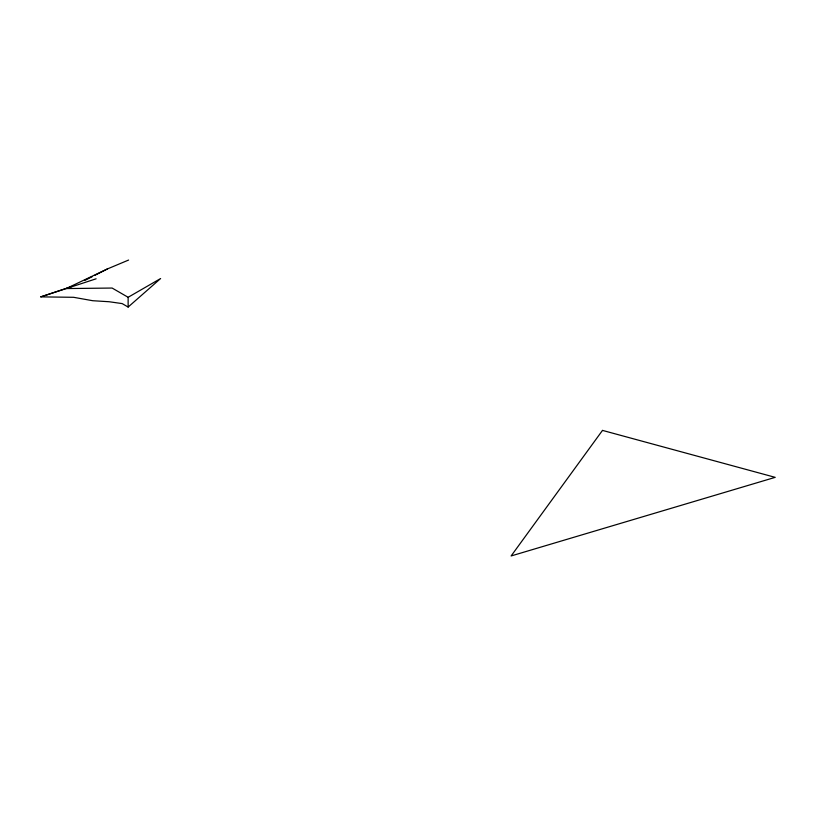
<?xml version="1.0" encoding="UTF-8"?>
<svg xmlns="http://www.w3.org/2000/svg" width="816" height="816" viewBox="0 0 816 816"><rect width="100%" height="100%" fill="white"/><g stroke="black" fill="none" stroke-linecap="round" stroke-linejoin="round"><path stroke-width="1.22" d="M72.277 286.334L40.8 296.871L73.593 297.299L92.718 300.716L109.13 301.736L122.145 303.593L128.132 307.051L160.619 278.531L128.132 297.289L112.118 288.048L66.239 288.568L107.416 268.933L128.602 260.049M84.731 280.459L92.402 276.563M94.829 275.329L107.416 268.933M40.8 296.871L96.115 278.807M128.132 297.289L128.132 307.051M602.494 430.399L511.122 555.951L775.2 477.35L602.494 430.399"/></g></svg>
